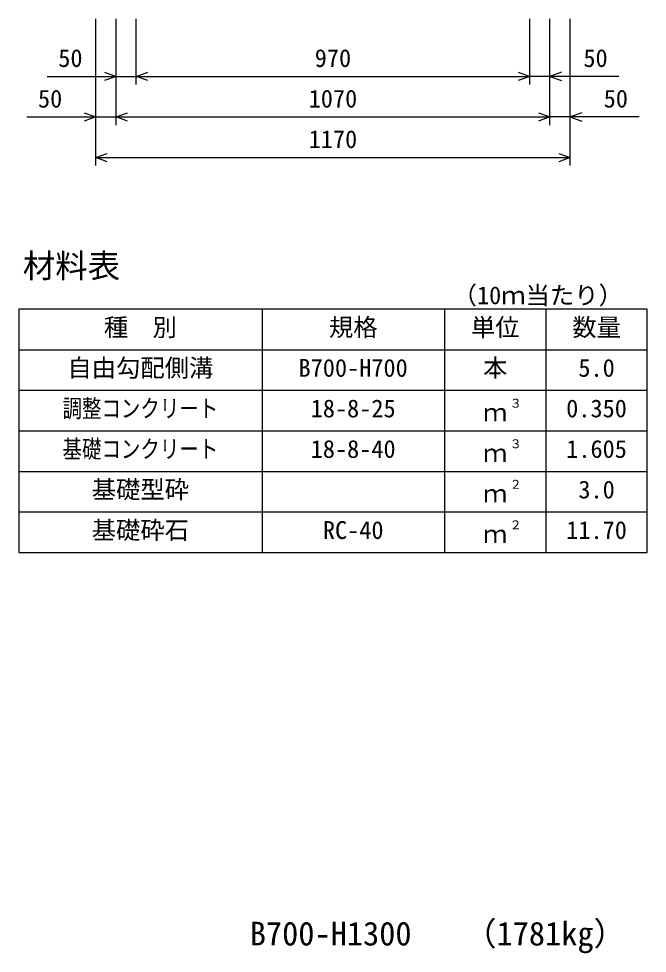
# Model space of a CAD drawing. Units: millimetres, scale not verified. Extents: x -16800 to 16800, y -5940 to 5940.
# Drawn here: x 4025 to 5575, y 32 to 2336 of the extents above; entities that cross this region are included whole.
import ezdxf
from ezdxf.enums import TextEntityAlignment as Align

# ---------------------------------------------------------------- set-up
doc = ezdxf.new("R2010")
doc.units = ezdxf.units.MM
doc.header["$LTSCALE"] = 20
for name, color, linetype, lineweight in [('0-0_DIM', 7, 'Continuous', 25), ('0-3_HYO', 3, 'Continuous', 25), ('0-4_HYO2', 4, 'Continuous', 25), ('0-6_TXT', 7, 'Continuous', 25)]:
    doc.layers.add(name, color=color, linetype=linetype, lineweight=lineweight)
doc.styles.add('ＭＳ ゴシック', font='')
doc.styles.get('ＭＳ ゴシック').set_extended_font_data('MS Gothic')

msp = doc.modelspace()

# ---------------------------------------------------------------- linework, layer by layer
at = {"layer": '0-0_DIM'}
for p, q in [((4215, 1974.15), (4215, 2336.49)), ((4265, 2074.15), (4265, 2336.49)), ((4315, 2174.15), (4315, 2336.49)), ((5285, 2174.15), (5285, 2336.49)), ((5335, 2074.15), (5335, 2336.49)), ((5385, 1974.15), (5385, 2336.49)), ((4095, 2194.15), (4315, 2194.15)), ((4315, 2194.15), (5285, 2194.15)), ((5505, 2194.15), (5285, 2194.15)), ((4045, 2094.15), (4265, 2094.15)), ((4265, 2094.15), (5335, 2094.15)), ((5555, 2094.15), (5335, 2094.15)), ((4215, 1994.15), (5385, 1994.15))]:
    msp.add_line(p, q, dxfattribs=at)
for points in [[(4236.81, 2204.41), (4265, 2194.15), (4236.81, 2183.89)], [(4343.19, 2183.89), (4315, 2194.15), (4343.19, 2204.41)], [(5256.81, 2204.41), (5285, 2194.15), (5256.81, 2183.89)], [(5363.19, 2204.41), (5335, 2194.15), (5363.19, 2183.89)], [(4186.81, 2104.41), (4215, 2094.15), (4186.81, 2083.89)], [(4293.19, 2083.89), (4265, 2094.15), (4293.19, 2104.41)], [(5306.81, 2104.41), (5335, 2094.15), (5306.81, 2083.89)], [(5413.19, 2104.41), (5385, 2094.15), (5413.19, 2083.89)], [(4243.19, 1983.89), (4215, 1994.15), (4243.19, 2004.41)], [(5356.81, 2004.41), (5385, 1994.15), (5356.81, 1983.89)]]:
    msp.add_lwpolyline(points, dxfattribs=at)
at = {"layer": '0-3_HYO'}
for p, q in [((4625, 1620.2), (4625, 1020.2)), ((5075, 1620.2), (5075, 1020.2)), ((5325, 1620.2), (5325, 1020.2)), ((4025, 1520.2), (5575, 1520.2))]:
    msp.add_line(p, q, dxfattribs=at)
msp.add_lwpolyline([(4025, 1020.2), (5575, 1020.2), (5575, 1620.2), (4025, 1620.2)], close=True, dxfattribs=at)
at = {"layer": '0-4_HYO2'}
for p, q in [((4025, 1420.2), (5575, 1420.2)), ((4025, 1320.2), (5575, 1320.2)), ((4025, 1220.2), (5575, 1220.2)), ((4025, 1120.2), (5575, 1120.2))]:
    msp.add_line(p, q, dxfattribs=at)

# ---------------------------------------------------------------- texts
at = {"layer": '0-0_DIM', "style": 'ＭＳ ゴシック'}
for s, p in [('50', (4122.56, 2204.15)), ('970', (4755, 2204.15)), ('50', (5417.44, 2204.15)), ('50', (4072.56, 2104.15)), ('1070', (4740, 2104.15)), ('50', (5467.44, 2104.15)), ('1170', (4740, 2004.15))]:
    msp.add_text(s, height=43.99, dxfattribs=at).set_placement(p, align=Align.BOTTOM_LEFT)
at = {"layer": '0-6_TXT', "style": 'ＭＳ ゴシック'}
for s, height, p in [('材料表', 58.65, (4035, 1680.2)), ('（10ｍ当たり）', 43.99, (5095, 1619.2)), ('種\u3000別', 43.99, (4235, 1540.2)), ('規格', 43.99, (4790, 1540.2)), ('単位', 43.99, (5140, 1540.2)), ('数量', 43.99, (5390, 1540.2)), ('自由勾配側溝', 43.99, (4145, 1440.2)), ('本', 43.99, (5170, 1440.2)), ('B700-H700', 43.99, (4715, 1440.2)), ('5.0', 43.99, (5405, 1440.2)), ('18-8-25', 43.99, (4745, 1340.2)), ('３', 21.99, (5235.54, 1370.57)), ('0.350', 43.99, (5375, 1340.2)), ('ｍ', 43.99, (5170, 1330.2)), ('18-8-40', 43.99, (4745, 1240.2)), ('３', 21.99, (5235.54, 1270.57)), ('1.605', 43.99, (5375, 1240.2)), ('ｍ', 43.99, (5170, 1230.2)), ('基礎型砕', 43.99, (4205, 1140.2)), ('２', 21.99, (5235.54, 1170.57)), ('ｍ', 43.99, (5170, 1130.2)), ('3.0', 43.99, (5405, 1140.2)), ('基礎砕石', 43.99, (4205, 1040.2)), ('RC-40', 43.99, (4775, 1040.2)), ('２', 21.99, (5235.54, 1070.57)), ('11.70', 43.99, (5375, 1040.2)), ('ｍ', 43.99, (5170, 1030.2)), ('（1781kg）', 58.65, (5123.14, 33.34)), ('B700-H1300', 58.65, (4594.77, 33.34))]:
    msp.add_text(s, height=height, dxfattribs=at).set_placement(p, align=Align.BOTTOM_LEFT)
at = {"layer": '0-6_TXT', "style": 'ＭＳ ゴシック', "width": 0.8}
for s, p in [('調整コンクリート', (4133, 1340.2)), ('基礎コンクリート', (4133, 1240.2))]:
    msp.add_text(s, height=43.99, dxfattribs=at).set_placement(p, align=Align.BOTTOM_LEFT)

doc.saveas('drawing.dxf')
